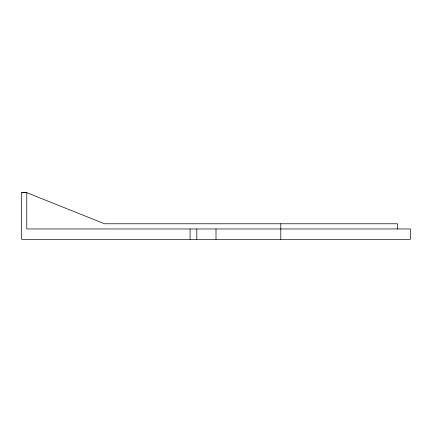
<?xml version="1.0" encoding="UTF-8"?>
<svg xmlns="http://www.w3.org/2000/svg" width="432" height="432" viewBox="0 0 432 432"><rect width="100%" height="100%" fill="white"/><g stroke="black" fill="none" stroke-linecap="round" stroke-linejoin="round"><path stroke-width="0.65" d="M26.784 192.677L26.784 228.96L410.395 228.96L410.4 239.328L21.6 239.328L21.6 192.672L26.784 192.672L104.544 223.776L397.435 223.776L397.44 228.96M21.6 192.672L26.784 192.704M280.8 223.776L280.8 239.328M216 228.96L216 239.328M196.819 228.96L196.819 239.328M190.08 228.96L190.08 239.328"/></g></svg>
